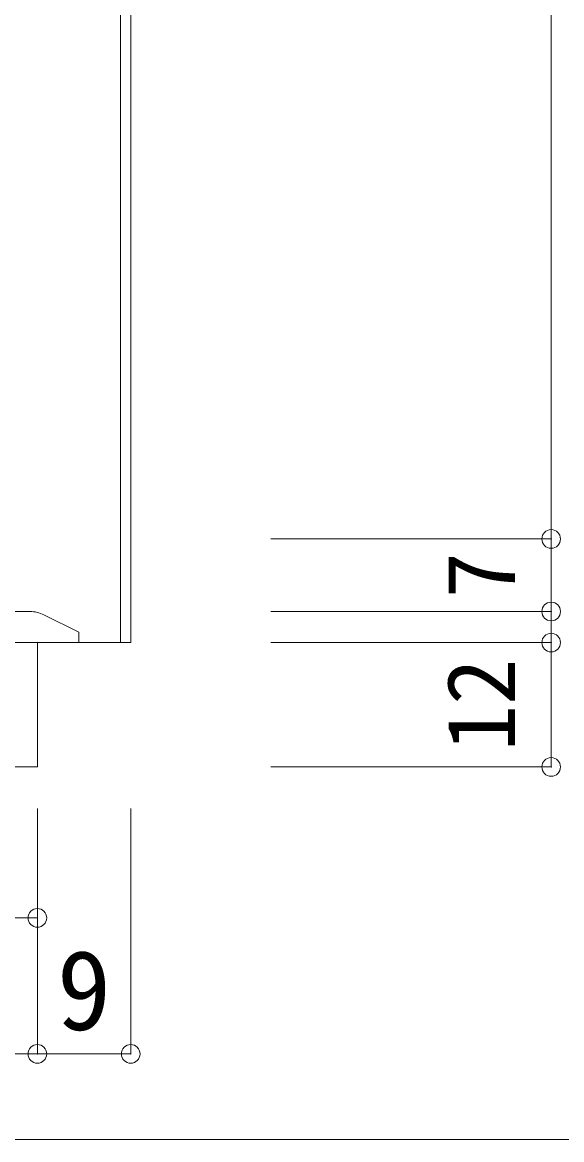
# Model space of a CAD drawing. Units: millimetres on the paper, enlarged 10 times, with parts at other scales. Extents: x -2000 to 2000, y -1385 to 1385.
# Drawn here: x -651.1 to -477.8, y -67.5 to 291.9 of the extents above; entities that cross this region are included whole.
import ezdxf
from ezdxf.enums import TextEntityAlignment as Align

# ---------------------------------------------------------------- set-up
doc = ezdxf.new("R2010")
doc.units = ezdxf.units.MM
doc.header["$LTSCALE"] = 10
doc.header["$PDMODE"] = 32
doc.header["$PDSIZE"] = 6
doc.layers.add('1-1_0', color=7, linetype='Continuous', lineweight=18)
doc.layers.add('2-0_18', color=7, linetype='Continuous', lineweight=18)
doc.styles.add('ＭＳ ゴシック', font='')
doc.styles.get('ＭＳ ゴシック').set_extended_font_data('MS Gothic')

msp = doc.modelspace()

# ---------------------------------------------------------------- linework, layer by layer
at = {"layer": '1-1_0'}
msp.add_lwpolyline([(380, -67.5), (-1950, -67.5), (-1950, 1335)], dxfattribs=at)
at = {"layer": '1-1_0', "lineweight": 20}
msp.add_lwpolyline([(380, -67.5), (-1950, -67.5), (-1950, 1335)], dxfattribs=at)
at = {"layer": '2-0_18', "lineweight": 20}
for p, q in [((-619.59, 544.07), (-619.59, 92.4)), ((-616.26, 544.07), (-616.26, 92.4)), ((-648.62, 102.4), (-682.09, 102.4)), ((-616.26, 92.4), (-932.92, 92.4)), ((-662.59, 92.4), (-646.26, 92.4)), ((-646.26, 92.4), (-632.92, 92.4)), ((-646.26, 52.4), (-646.26, 92.4)), ((-646.26, 92.4), (-616.26, 92.4)), ((-811.26, 52.4), (-646.26, 52.4)), ((-774.59, 52.4), (-646.26, 52.4))]:
    msp.add_line(p, q, dxfattribs=at)
at = {"layer": '2-0_18', "color": 4, "lineweight": 9}
for p, q in [((-481.12, 125.74), (-571.26, 125.74)), ((-481.12, 125.74), (-481.12, 102.4)), ((-481.12, 102.4), (-571.26, 102.4)), ((-481.12, 102.4), (-481.12, 92.4)), ((-481.12, 92.4), (-571.26, 92.4)), ((-481.12, 92.4), (-481.12, 52.4)), ((-481.12, 52.4), (-571.26, 52.4)), ((-646.26, 39.07), (-646.26, -39.91)), ((-616.26, 39.07), (-616.26, -39.91)), ((-774.59, 3.84), (-646.26, 3.84)), ((-902.92, -39.91), (-646.26, -39.91)), ((-646.26, -39.91), (-616.26, -39.91))]:
    msp.add_line(p, q, dxfattribs=at)
msp.add_lwpolyline([(-481.12, 125.74), (-481.12, 889.55), (-481.12, 916.22)], dxfattribs=at)
at = {"layer": '2-0_18', "lineweight": 20}
msp.add_lwpolyline([(-632.92, 92.4), (-632.92, 95.74), (-644.14, 101.35)], dxfattribs=at)
msp.add_arc((-648.62, 92.4), 10, 63.435, 90, dxfattribs=at)
at = {"layer": '2-0_18', "color": 4}
for p in [(-481.12, 125.74), (-481.12, 102.4), (-481.12, 92.4), (-481.12, 52.4), (-646.26, 3.84), (-646.26, -39.91), (-616.26, -39.91)]:
    msp.add_point(p, dxfattribs=at)

# ---------------------------------------------------------------- texts
at = {"layer": '2-0_18', "style": 'ＭＳ ゴシック'}
for s, p in [('7', (-486.12, 106.57)), ('12', (-486.12, 57.4))]:
    msp.add_text(s, height=21.99, rotation=90, dxfattribs=at).set_placement(p, align=Align.BOTTOM_LEFT)
msp.add_text('9', height=25.66, dxfattribs=at).set_placement((-640.01, -39.91), align=Align.BOTTOM_LEFT)

doc.saveas('drawing.dxf')
